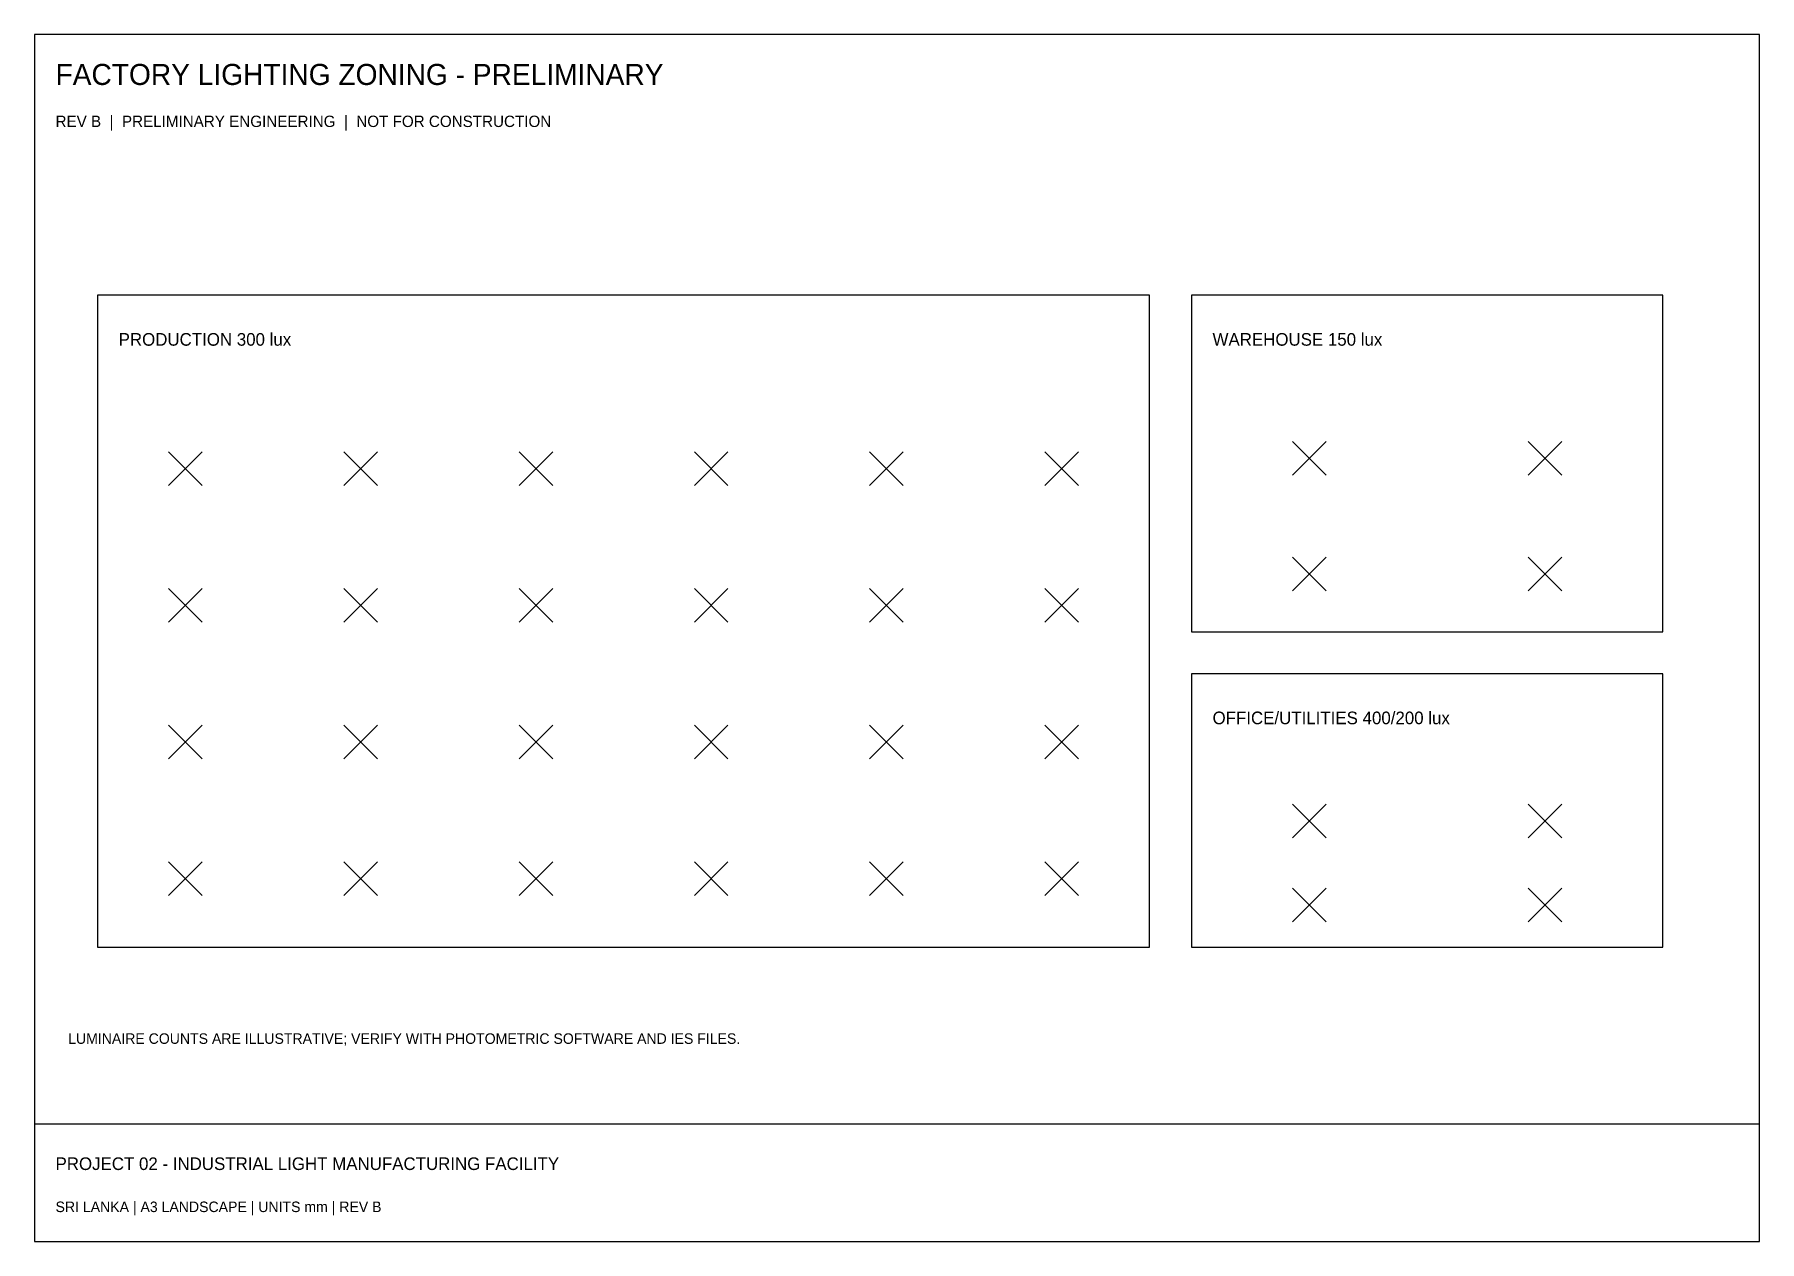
# Model space of a CAD drawing. Header units: millimetres. Extents: x 5 to 415, y 5 to 292.
import ezdxf

# ---------------------------------------------------------------- set-up
doc = ezdxf.new("R2010")
doc.units = ezdxf.units.MM
for name, color, linetype in [('border', 8, 'Continuous'), ('control', 5, 'Continuous'), ('notes', 4, 'Continuous'), ('power', 1, 'Continuous'), ('text', 7, 'Continuous')]:
    doc.layers.add(name, color=color, linetype=linetype)

msp = doc.modelspace()

# ---------------------------------------------------------------- linework, layer by layer
at = {"layer": 'border'}
msp.add_line((5, 33), (415, 33), dxfattribs=at)
msp.add_lwpolyline([(5, 5), (415, 5), (415, 292), (5, 292), (5, 5)], dxfattribs=at)
at = {"layer": 'control'}
for p, q in [((36.83, 184.75), (44.83, 192.75)), ((36.83, 192.75), (44.83, 184.75)), ((78.5, 184.75), (86.5, 192.75)), ((78.5, 192.75), (86.5, 184.75)), ((120.17, 184.75), (128.17, 192.75)), ((120.17, 192.75), (128.17, 184.75)), ((161.83, 184.75), (169.83, 192.75)), ((161.83, 192.75), (169.83, 184.75)), ((203.5, 184.75), (211.5, 192.75)), ((203.5, 192.75), (211.5, 184.75)), ((245.17, 184.75), (253.17, 192.75)), ((245.17, 192.75), (253.17, 184.75)), ((304, 187.25), (312, 195.25)), ((304, 195.25), (312, 187.25)), ((360, 187.25), (368, 195.25)), ((360, 195.25), (368, 187.25)), ((304, 159.75), (312, 167.75)), ((304, 167.75), (312, 159.75)), ((360, 159.75), (368, 167.75)), ((360, 167.75), (368, 159.75)), ((36.83, 152.25), (44.83, 160.25)), ((36.83, 160.25), (44.83, 152.25)), ((78.5, 152.25), (86.5, 160.25)), ((78.5, 160.25), (86.5, 152.25)), ((120.17, 152.25), (128.17, 160.25)), ((120.17, 160.25), (128.17, 152.25)), ((161.83, 152.25), (169.83, 160.25)), ((161.83, 160.25), (169.83, 152.25)), ((203.5, 152.25), (211.5, 160.25)), ((203.5, 160.25), (211.5, 152.25)), ((245.17, 152.25), (253.17, 160.25)), ((245.17, 160.25), (253.17, 152.25)), ((36.83, 119.75), (44.83, 127.75)), ((36.83, 127.75), (44.83, 119.75)), ((78.5, 119.75), (86.5, 127.75)), ((78.5, 127.75), (86.5, 119.75)), ((120.17, 119.75), (128.17, 127.75)), ((120.17, 127.75), (128.17, 119.75)), ((161.83, 119.75), (169.83, 127.75)), ((161.83, 127.75), (169.83, 119.75)), ((203.5, 119.75), (211.5, 127.75)), ((203.5, 127.75), (211.5, 119.75)), ((245.17, 119.75), (253.17, 127.75)), ((245.17, 127.75), (253.17, 119.75)), ((304, 101), (312, 109)), ((304, 109), (312, 101)), ((360, 101), (368, 109)), ((360, 109), (368, 101)), ((36.83, 87.25), (44.83, 95.25)), ((36.83, 95.25), (44.83, 87.25)), ((78.5, 87.25), (86.5, 95.25)), ((78.5, 95.25), (86.5, 87.25)), ((120.17, 87.25), (128.17, 95.25)), ((120.17, 95.25), (128.17, 87.25)), ((161.83, 87.25), (169.83, 95.25)), ((161.83, 95.25), (169.83, 87.25)), ((203.5, 87.25), (211.5, 95.25)), ((203.5, 95.25), (211.5, 87.25)), ((245.17, 87.25), (253.17, 95.25)), ((245.17, 95.25), (253.17, 87.25)), ((304, 81), (312, 89)), ((304, 89), (312, 81)), ((360, 81), (368, 89)), ((360, 89), (368, 81))]:
    msp.add_line(p, q, dxfattribs=at)
at = {"layer": 'power'}
for points in [[(20, 75), (270, 75), (270, 230), (20, 230), (20, 75)], [(280, 150), (392, 150), (392, 230), (280, 230), (280, 150)], [(280, 75), (392, 75), (392, 140), (280, 140), (280, 75)]]:
    msp.add_lwpolyline(points, dxfattribs=at)

# ---------------------------------------------------------------- texts
at = {"layer": 'notes'}
for s, height, p in [('REV B  |  PRELIMINARY ENGINEERING  |  NOT FOR CONSTRUCTION', 2.7, (10, 270)), ('LUMINAIRE COUNTS ARE ILLUSTRATIVE; VERIFY WITH PHOTOMETRIC SOFTWARE AND IES FILES.', 2.5, (13, 52))]:
    msp.add_text(s, height=height, dxfattribs=at).set_placement(p)
at = {"layer": 'text'}
for s, height, p in [('FACTORY LIGHTING ZONING - PRELIMINARY', 5, (10, 280)), ('PRODUCTION 300 lux', 3, (25, 218)), ('WAREHOUSE 150 lux', 3, (285, 218)), ('OFFICE/UTILITIES 400/200 lux', 3, (285, 128)), ('PROJECT 02 - INDUSTRIAL LIGHT MANUFACTURING FACILITY', 3, (10, 22)), ('SRI LANKA | A3 LANDSCAPE | UNITS mm | REV B', 2.5, (10, 12))]:
    msp.add_text(s, height=height, dxfattribs=at).set_placement(p)

doc.saveas('drawing.dxf')
